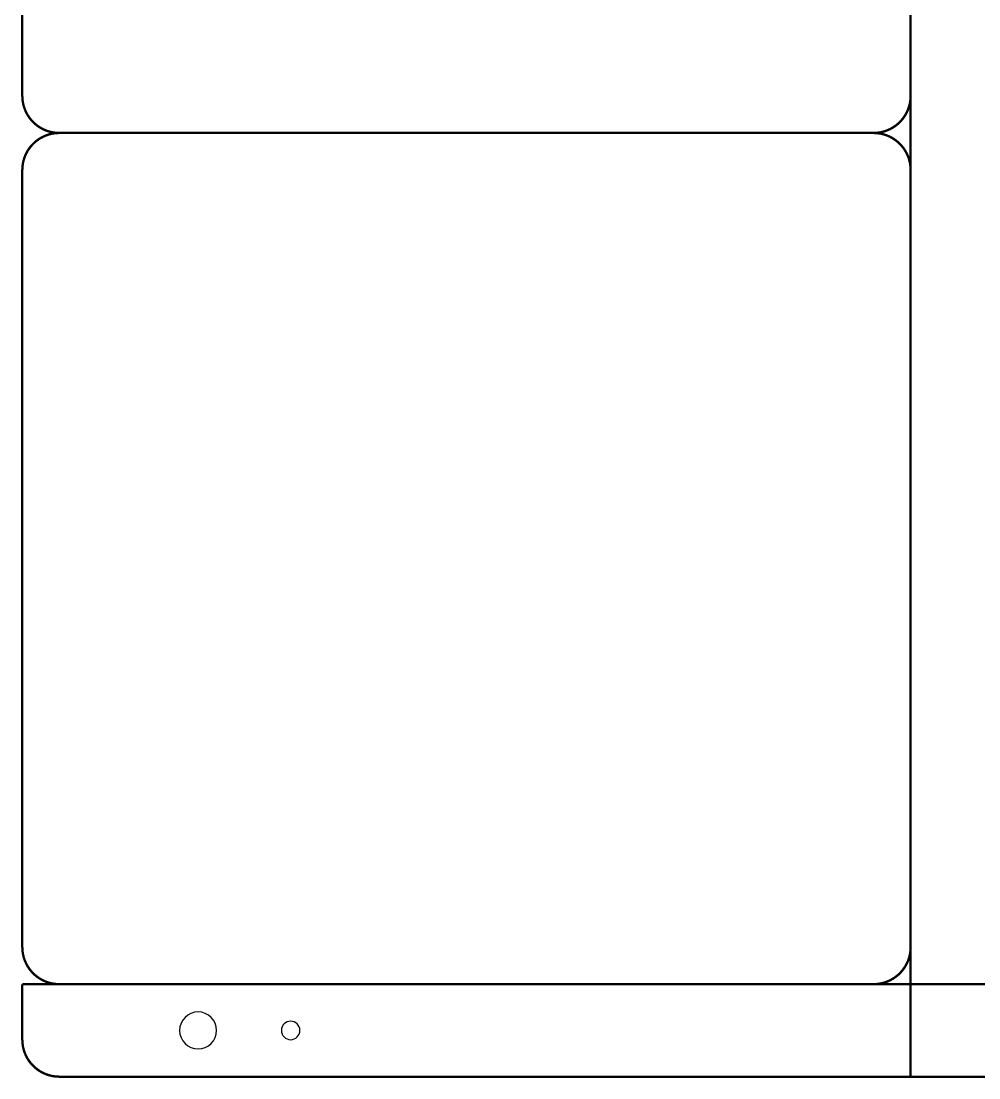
# Model space of a CAD drawing. Extents: x -900 to 3533, y 458 to 4954.
# Drawn here: x -900 to 1137, y 458 to 2706 of the extents above; entities that cross this region are included whole.
import ezdxf

# ---------------------------------------------------------------- set-up
doc = ezdxf.new("R2010")
doc.units = 0
doc.header["$MEASUREMENT"] = 0
doc.layers.add('BG_OUTLINE', color=254, linetype='CONTINUOUS')

msp = doc.modelspace()

# ---------------------------------------------------------------- linework, layer by layer
at = {"layer": 'BG_OUTLINE'}
for points in [[(-818.87, 4279.02, 5, 5, 0.414214), (-897.61, 4200.28, 5, 5, 0), (-897.61, 2546.74, 5, 5, 0.414214), (-818.87, 2468, 5, 5, 0), (913.41, 2468, 5, 5, 0.414214), (992.15, 2546.74, 5, 5, 0), (992.15, 4200.28, 5, 5, 0.414214), (913.41, 4279.02, 5, 5, 0), (-897.61, 4279.02, 5, 5, 0), (-897.61, 4397.13, 5, 5, -0.414214), (-818.87, 4475.87, 5, 5, 0), (3000.02, 4475.87, 5, 5, -0.414214), (3078.76, 4397.13, 5, 5, 0), (3078.76, 4279.02, 5, 5, 0), (-818.87, 4279.02, 5, 5, 0)], [(1189, 460.13, 5, 5, 0), (992.15, 460.13, 5, 5, 0), (992.15, 4475.87, 5, 5, 0), (1189, 4475.87, 5, 5, 0), (1189, 460.13, 5, 5, 0)], [(-818.87, 2468, 5, 5, 0), (913.41, 2468, 5, 5, -0.414214), (992.15, 2389.26, 5, 5, 0), (992.15, 735.72, 5, 5, -0.414214), (913.41, 656.98, 5, 5, 0), (-818.87, 656.98, 5, 5, -0.414214), (-897.61, 735.72, 5, 5, 0), (-897.61, 2389.26, 5, 5, -0.414214), (-818.87, 2468, 5, 5, 0)], [(-897.61, 656.98, 5, 5, 0), (-897.61, 538.87, 5, 5, 0.414214), (-818.87, 460.13, 5, 5, 0), (3000.02, 460.13, 5, 5, 0.414214), (3078.76, 538.87, 5, 5, 0), (3078.76, 656.98, 5, 5, 0), (-897.61, 656.98, 5, 5, 0)]]:
    msp.add_lwpolyline(points, format="xyseb", dxfattribs=at)
for points in [[(-484.225, 558.555, 1), (-562.965, 558.555, 1)], [(-307.065, 558.555, 1), (-346.425, 558.555, 1)]]:
    msp.add_lwpolyline(points, format="xyb", close=True, dxfattribs=at)

doc.saveas('drawing.dxf')
